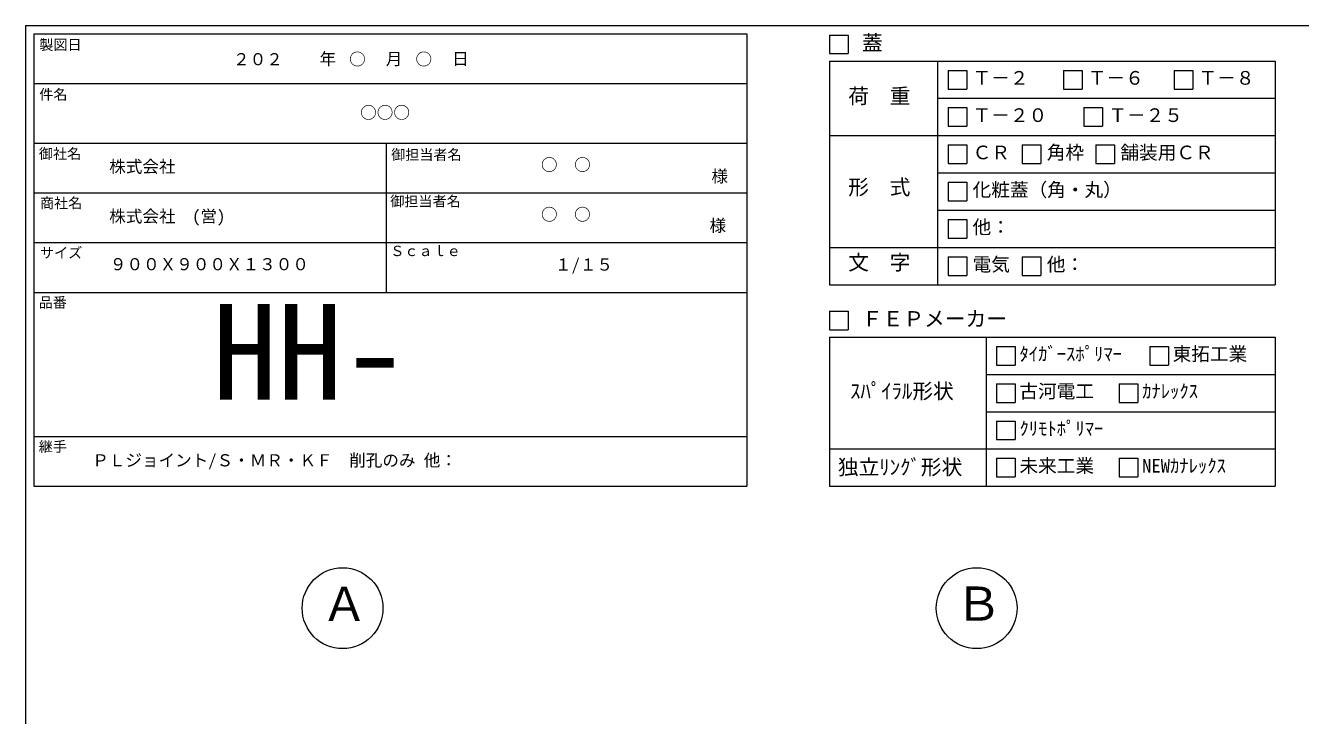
# Model space of a CAD drawing. Units: millimetres, scale not verified. Extents: x -4890 to 4890, y -2331 to 2331.
# Drawn here: x -1230 to 1846, y 666 to 2331 of the extents above; entities that cross this region are included whole.
import ezdxf
from ezdxf.enums import TextEntityAlignment as Align

# ---------------------------------------------------------------- set-up
doc = ezdxf.new("R2010")
doc.units = ezdxf.units.MM
doc.header["$LTSCALE"] = 10
for name, color, linetype, lineweight in [('0-2_waku', 7, 'Continuous', 18), ('0-3_gaikei', 7, 'Continuous', 18), ('0-E_文字１', 7, 'Continuous', 18), ('1-5_文字２', 7, 'Continuous', 5)]:
    doc.layers.add(name, color=color, linetype=linetype, lineweight=lineweight)
doc.styles.add('ＭＳ ゴシック', font='')
doc.styles.get('ＭＳ ゴシック').set_extended_font_data('MS Gothic')

msp = doc.modelspace()

# ---------------------------------------------------------------- linework, layer by layer
at = {"layer": '0-2_waku'}
for p, q in [((-1230.06, 2331.26), (-1230.06, -1943.74)), ((-1230.06, 2331.26), (-1230.06, -1943.74)), ((-1210.06, 2311.26), (-1210.06, 1219.26)), ((-1210.06, 2311.26), (509.94, 2311.26)), ((-1210.06, 2311.26), (-1210.06, 1219.26)), ((-1210.06, 2311.26), (509.94, 2311.26)), ((-1210.06, 2311.26), (-1210.06, 1219.26)), ((509.94, 2311.26), (509.94, 1219.26)), ((709.94, 2245.48), (1784.94, 2245.48)), ((709.94, 2245.48), (709.94, 1705.48)), ((970.61, 2245.48), (970.61, 1705.48)), ((1784.94, 2245.48), (1784.94, 1705.48)), ((-1210.06, 2191.26), (509.94, 2191.26)), ((-1210.06, 2191.26), (509.94, 2191.26)), ((-1210.06, 2191.26), (509.94, 2191.26)), ((-1210.06, 2191.26), (509.94, 2191.26)), ((970.61, 2155.48), (1784.94, 2155.48)), ((709.94, 2065.48), (1784.94, 2065.48)), ((-1210.06, 2047.26), (509.94, 2047.26)), ((-1210.06, 2047.26), (509.94, 2047.26)), ((-360.06, 2047.26), (-360.06, 1687.26)), ((970.61, 1975.48), (1784.94, 1975.48)), ((-1210.06, 1927.26), (509.94, 1927.26)), ((970.61, 1885.48), (1784.94, 1885.48)), ((-1210.06, 1807.26), (509.94, 1807.26)), ((709.94, 1795.48), (1784.94, 1795.48)), ((709.94, 1705.48), (1784.94, 1705.48)), ((-1210.06, 1687.26), (509.94, 1687.26)), ((709.94, 1579.26), (1784.94, 1579.26)), ((709.94, 1579.26), (709.94, 1219.26)), ((1087.76, 1579.26), (1087.76, 1219.26)), ((1784.94, 1579.26), (1784.94, 1219.26)), ((1087.76, 1489.26), (1784.94, 1489.26)), ((1087.76, 1399.26), (1784.94, 1399.26)), ((-1210.06, 1339.26), (509.94, 1339.26)), ((709.94, 1309.26), (1784.94, 1309.26)), ((-1210.06, 1219.26), (509.94, 1219.26)), ((709.94, 1219.26), (1784.94, 1219.26)), ((709.94, 1219.26), (1784.94, 1219.26))]:
    msp.add_line(p, q, dxfattribs=at)
msp.add_lwpolyline([(-1230.06, 2331.26), (4889.94, 2331.26), (4889.94, -1943.74)], dxfattribs=at)
at = {"layer": '0-3_gaikei'}
for centre in [(-465.06, 925.01), (1064.94, 925.01)]:
    msp.add_circle(centre, 97.5, dxfattribs=at)
at = {"layer": '0-E_文字１'}
for p, q in [((709.94, 2308.3), (709.94, 2263.3)), ((709.94, 2263.3), (754.94, 2263.3)), ((995.91, 2222.98), (1040.91, 2222.98)), ((995.91, 2222.98), (995.91, 2177.98)), ((995.91, 2222.98), (995.91, 2177.98)), ((995.91, 2222.98), (1040.91, 2222.98)), ((995.91, 2222.98), (995.91, 2177.98)), ((995.91, 2222.98), (1040.91, 2222.98)), ((1040.91, 2222.98), (1040.91, 2177.98)), ((1040.91, 2222.98), (1040.91, 2177.98)), ((1040.91, 2222.98), (1040.91, 2177.98)), ((1274, 2222.98), (1319, 2222.98)), ((1274, 2222.98), (1274, 2177.98)), ((1319, 2222.98), (1319, 2177.98)), ((1541.2, 2222.98), (1586.2, 2222.98)), ((1541.2, 2222.98), (1541.2, 2177.98)), ((1586.2, 2222.98), (1586.2, 2177.98)), ((995.91, 2177.98), (1040.91, 2177.98)), ((995.91, 2177.98), (1040.91, 2177.98)), ((995.91, 2177.98), (1040.91, 2177.98)), ((1274, 2177.98), (1319, 2177.98)), ((1541.2, 2177.98), (1586.2, 2177.98)), ((995.91, 2132.98), (1040.91, 2132.98)), ((995.91, 2132.98), (995.91, 2087.98)), ((1040.91, 2132.98), (1040.91, 2087.98)), ((1323.39, 2132.98), (1368.39, 2132.98)), ((1323.39, 2132.98), (1323.39, 2087.98)), ((1368.39, 2132.98), (1368.39, 2087.98)), ((995.91, 2087.98), (1040.91, 2087.98)), ((1323.39, 2087.98), (1368.39, 2087.98)), ((995.91, 2042.98), (1040.91, 2042.98)), ((995.91, 2042.98), (995.91, 1997.98)), ((995.91, 2042.98), (995.91, 1997.98)), ((1040.91, 2042.98), (1040.91, 1997.98)), ((1040.91, 2042.98), (1040.91, 1997.98)), ((1174.91, 2042.98), (1219.91, 2042.98)), ((1174.91, 2042.98), (1174.91, 1997.98)), ((1219.91, 2042.98), (1219.91, 1997.98)), ((1352.41, 2042.98), (1397.41, 2042.98)), ((1352.41, 2042.98), (1352.41, 1997.98)), ((1397.41, 2042.98), (1397.41, 1997.98)), ((995.91, 1997.98), (1040.91, 1997.98)), ((995.91, 1997.98), (1040.91, 1997.98)), ((1174.91, 1997.98), (1219.91, 1997.98)), ((1352.41, 1997.98), (1397.41, 1997.98)), ((995.91, 1952.98), (995.91, 1907.98)), ((1040.91, 1952.98), (1040.91, 1907.98)), ((995.91, 1907.98), (1040.91, 1907.98)), ((995.91, 1862.98), (1040.91, 1862.98)), ((995.91, 1862.98), (995.91, 1817.98)), ((995.91, 1862.98), (995.91, 1817.98)), ((1040.91, 1862.98), (1040.91, 1817.98)), ((1040.91, 1862.98), (1040.91, 1817.98)), ((995.91, 1817.98), (1040.91, 1817.98)), ((995.91, 1817.98), (1040.91, 1817.98)), ((995.91, 1772.98), (995.91, 1727.98)), ((1174.91, 1772.98), (1174.91, 1727.98)), ((995.91, 1727.98), (1040.91, 1727.98)), ((1174.91, 1727.98), (1219.91, 1727.98)), ((709.94, 1642.07), (709.94, 1597.07)), ((709.94, 1597.07), (754.94, 1597.07)), ((1113.06, 1556.76), (1113.06, 1511.76)), ((1482.65, 1556.76), (1527.65, 1556.76)), ((1482.65, 1556.76), (1482.65, 1511.76)), ((1482.65, 1556.76), (1527.65, 1556.76)), ((1482.65, 1556.76), (1482.65, 1511.76)), ((1482.65, 1556.76), (1527.65, 1556.76)), ((1482.65, 1556.76), (1482.65, 1511.76)), ((1527.65, 1556.76), (1527.65, 1511.76)), ((1527.65, 1556.76), (1527.65, 1511.76)), ((1527.65, 1556.76), (1527.65, 1511.76)), ((1113.06, 1511.76), (1158.06, 1511.76)), ((1482.65, 1511.76), (1527.65, 1511.76)), ((1482.65, 1511.76), (1527.65, 1511.76)), ((1482.65, 1511.76), (1527.65, 1511.76)), ((1113.06, 1466.76), (1158.06, 1466.76)), ((1113.06, 1466.76), (1113.06, 1421.76)), ((1158.06, 1466.76), (1158.06, 1421.76)), ((1408.97, 1466.76), (1408.97, 1421.76)), ((1113.06, 1421.76), (1158.06, 1421.76)), ((1408.97, 1421.76), (1453.97, 1421.76)), ((1113.06, 1376.76), (1113.06, 1331.76)), ((1113.06, 1331.76), (1158.06, 1331.76)), ((1113.06, 1286.76), (1158.06, 1286.76)), ((1113.06, 1286.76), (1113.06, 1241.76)), ((1158.06, 1286.76), (1158.06, 1241.76)), ((1408.97, 1286.76), (1453.97, 1286.76)), ((1408.97, 1286.76), (1408.97, 1241.76)), ((1453.97, 1286.76), (1453.97, 1241.76)), ((1113.06, 1241.76), (1158.06, 1241.76)), ((1408.97, 1241.76), (1453.97, 1241.76))]:
    msp.add_line(p, q, dxfattribs=at)
for points in [[(709.94, 2308.3), (754.94, 2308.3), (754.94, 2263.3)], [(709.94, 2308.3), (754.94, 2308.3), (754.94, 2263.3)], [(995.91, 2042.98), (1040.91, 2042.98), (1040.91, 1997.98)], [(995.91, 2042.98), (995.91, 1997.98), (1040.91, 1997.98)], [(995.91, 1952.98), (1040.91, 1952.98), (1040.91, 1907.98)], [(995.91, 1862.98), (1040.91, 1862.98), (1040.91, 1817.98)], [(995.91, 1862.98), (995.91, 1817.98), (1040.91, 1817.98)], [(995.91, 1772.98), (1040.91, 1772.98), (1040.91, 1727.98)], [(1174.91, 1772.98), (1219.91, 1772.98), (1219.91, 1727.98)], [(709.94, 1642.07), (754.94, 1642.07), (754.94, 1597.07)], [(1113.06, 1556.76), (1158.06, 1556.76), (1158.06, 1511.76)], [(1408.97, 1466.76), (1453.97, 1466.76), (1453.97, 1421.76)], [(1113.06, 1376.76), (1158.06, 1376.76), (1158.06, 1331.76)]]:
    msp.add_lwpolyline(points, dxfattribs=at)

# ---------------------------------------------------------------- texts
at = {"layer": '0-E_文字１', "style": 'ＭＳ ゴシック'}
for s, height, p in [('蓋', 36.66, (788.03, 2260.38)), ('製図日', 24.93, (-1196.79, 2264.81)), ('\u3000\u3000年\u3000\u3000\u3000月\u3000\u3000\u3000日', 29.33, (-600.75, 2227.21)), ('Ｔ－２', 32.99, (1055.05, 2178.47)), ('Ｔ－６', 32.99, (1333.14, 2178.47)), ('Ｔ－８', 32.99, (1600.34, 2178.47)), ('荷\u3000重', 36.66, (754.91, 2131.68)), ('件名', 24.93, (-1196.79, 2144.81)), ('Ｔ－２０', 32.99, (1055.05, 2088.47)), ('Ｔ－２５', 32.99, (1382.54, 2088.47)), ('御社名', 24.93, (-1197.76, 2001.81)), ('御担当者名', 24.93, (-347.85, 1999.6)), ('御担当者名', 24.93, (-347.85, 1999.6)), ('ＣＲ', 32.99, (1055.05, 1998.47)), ('角枠', 32.99, (1234.05, 1998.47)), ('舗装用ＣＲ', 32.99, (1411.56, 1998.47)), ('様', 29.33, (424.9, 1944.09)), ('形\u3000式', 36.66, (754.91, 1911.72)), ('化粧蓋（角・丸）', 32.99, (1055.05, 1908.47)), ('商社名', 24.93, (-1195.15, 1882.77)), ('御担当者名', 24.93, (-350.06, 1887.29)), ('様', 29.33, (420.4, 1825.18)), ('他：', 32.99, (1055.05, 1818.47)), ('サイズ', 24.93, (-1195.15, 1762.77)), ('Ｓｃａｌｅ', 24.93, (-350.06, 1767.29)), ('９００Ｘ９００Ｘ１３００', 29.33, (-1026.38, 1731.73)), ('１/１５', 29.33, (47.49, 1730.78)), ('文\u3000字', 36.66, (754.91, 1730.24)), ('電気', 32.99, (1055.05, 1728.47)), ('他：', 32.99, (1234.05, 1728.47)), ('品番', 24.93, (-1198.15, 1643.12)), ('HH-', 230.9, (-779.33, 1359.09)), ('ＦＥＰメーカー', 36.66, (788.03, 1594.16)), ('ﾀｲｶﾞｰｽﾎﾟﾘﾏｰ', 32.99, (1168.03, 1512.25)), ('東拓工業', 32.99, (1537.61, 1512.25)), ('ｽﾊﾟｲﾗﾙ形状', 36.66, (759.56, 1419.6)), ('古河電工', 32.99, (1168.03, 1422.25)), ('ｶﾅﾚｯｸｽ', 32.99, (1463.94, 1422.25)), ('ｸﾘﾓﾄﾎﾟﾘﾏｰ', 32.99, (1168.03, 1332.25)), ('継手', 24.93, (-1198.15, 1295.12)), ('ＰＬジョイント/Ｓ・ＭＲ・ＫＦ\u3000削孔のみ 他：', 29.33, (-1069.07, 1258.46)), ('独立ﾘﾝｸﾞ形状', 36.66, (730.03, 1236.12)), ('未来工業', 32.99, (1168.03, 1242.25)), ('NEWｶﾅﾚｯｸｽ', 32.99, (1463.94, 1242.25)), ('Ａ', 82.48, (-516.94, 869.32)), ('Ｂ', 82.48, (1013.13, 869.97))]:
    msp.add_text(s, height=height, dxfattribs=at).set_placement(p, align=Align.BOTTOM_LEFT)
at = {"layer": '1-5_文字２', "style": 'ＭＳ ゴシック'}
for s, p in [('\u3000\u3000２０２\u3000\u3000\u3000\u3000○\u3000\u3000\u3000○', (-809.22, 2226.43)), ('○○○', (-422.54, 2097.6)), ('株式会社', (-1028.06, 1967.34)), ('○\u3000○', (13.73, 1971.73)), ('株式会社\u3000(営)', (-1028.06, 1847.34)), ('○\u3000○', (13.73, 1851.73))]:
    msp.add_text(s, height=29.33, dxfattribs=at).set_placement(p, align=Align.BOTTOM_LEFT)

doc.saveas('drawing.dxf')
